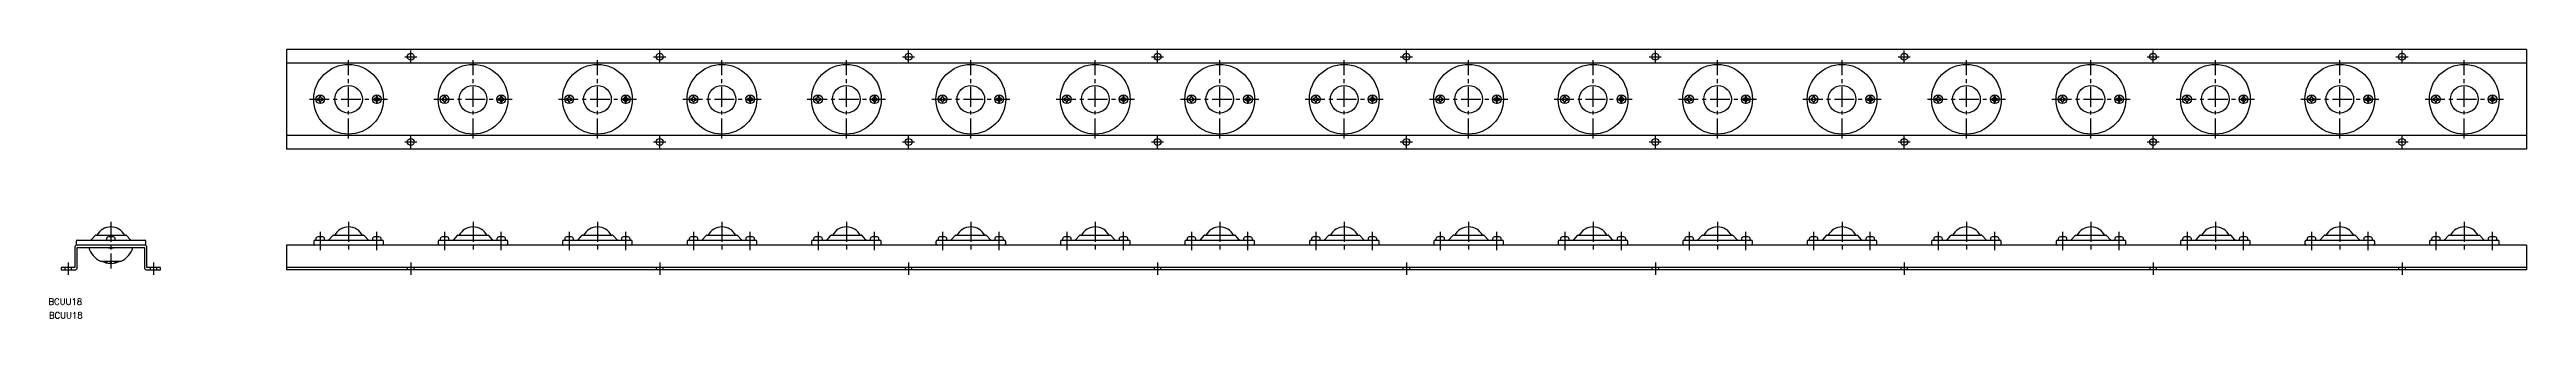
# Model space of a CAD drawing. Extents: x -9 to 1981, y -29 to 187.
import ezdxf

# ---------------------------------------------------------------- set-up
doc = ezdxf.new("R2010")
doc.units = 0
doc.header["$LTSCALE"] = 0.5
doc.header["$MEASUREMENT"] = 0
doc.linetypes.add('CENTER', pattern=[50.8, 31.75, -6.35, 6.35, -6.35])
doc.linetypes.add('DASHED', pattern=[19.05, 12.7, -6.35])
for name, color, linetype in [('MSM_CENTER', 1, 'CENTER'), ('MSM_CONTINUOUS', 7, 'CONTINUOUS'), ('MSM_DASHED', 4, 'DASHED')]:
    doc.layers.add(name, color=color, linetype=linetype)
doc.styles.get("Standard").update_dxf_attribs({"font": 'txt.shx', "height": 5, "bigfont": 'bigfont.shx'})

msp = doc.modelspace()

# ---------------------------------------------------------------- linework, layer by layer
at = {"layer": 'MSM_CENTER'}
for p, q in [((276.2, 181.4), (285.9, 181.4)), ((281.1, 176.5), (281.1, 186.3)), ((476.2, 181.4), (485.9, 181.4)), ((481.1, 176.5), (481.1, 186.3)), ((676.2, 181.4), (685.9, 181.4)), ((681.1, 176.5), (681.1, 186.3)), ((876.2, 181.4), (885.9, 181.4)), ((881.1, 176.5), (881.1, 186.3)), ((1076.2, 181.4), (1085.9, 181.4)), ((1081.1, 176.5), (1081.1, 186.3)), ((1276.2, 181.4), (1285.9, 181.4)), ((1281.1, 176.5), (1281.1, 186.3)), ((1476.2, 181.4), (1485.9, 181.4)), ((1481.1, 176.5), (1481.1, 186.3)), ((1676.2, 181.4), (1685.9, 181.4)), ((1681.1, 176.5), (1681.1, 186.3)), ((1876.2, 181.4), (1885.9, 181.4)), ((1881.1, 176.5), (1881.1, 186.3)), ((231.1, 115.8), (231.1, 178.6)), ((331.1, 115.8), (331.1, 178.6)), ((431.1, 115.8), (431.1, 178.6)), ((531.1, 115.8), (531.1, 178.6)), ((631.1, 115.8), (631.1, 178.6)), ((731.1, 115.8), (731.1, 178.6)), ((831.1, 115.8), (831.1, 178.6)), ((931.1, 115.8), (931.1, 178.6)), ((1031.1, 115.8), (1031.1, 178.6)), ((1131.1, 115.8), (1131.1, 178.6)), ((1231.1, 115.8), (1231.1, 178.6)), ((1331.1, 115.8), (1331.1, 178.6)), ((1431.1, 115.8), (1431.1, 178.6)), ((1531.1, 115.8), (1531.1, 178.6)), ((1631.1, 115.8), (1631.1, 178.6)), ((1731.1, 115.8), (1731.1, 178.6)), ((1831.1, 115.8), (1831.1, 178.6)), ((1931.1, 115.8), (1931.1, 178.6)), ((199.7, 147.2), (262.5, 147.2)), ((253.8, 143.5), (253.8, 150.8)), ((299.7, 147.2), (362.5, 147.2)), ((353.8, 143.5), (353.8, 150.8)), ((399.7, 147.2), (462.5, 147.2)), ((453.8, 143.5), (453.8, 150.8)), ((499.7, 147.2), (562.5, 147.2)), ((553.8, 143.5), (553.8, 150.8)), ((599.7, 147.2), (662.5, 147.2)), ((653.8, 143.5), (653.8, 150.8)), ((699.7, 147.2), (762.5, 147.2)), ((753.8, 143.5), (753.8, 150.8)), ((799.7, 147.2), (862.5, 147.2)), ((853.8, 143.5), (853.8, 150.8)), ((899.7, 147.2), (962.5, 147.2)), ((953.8, 143.5), (953.8, 150.8)), ((999.7, 147.2), (1062.5, 147.2)), ((1053.8, 143.5), (1053.8, 150.8)), ((1099.7, 147.2), (1162.5, 147.2)), ((1153.8, 143.5), (1153.8, 150.8)), ((1199.7, 147.2), (1262.5, 147.2)), ((1253.8, 143.5), (1253.8, 150.8)), ((1299.7, 147.2), (1362.5, 147.2)), ((1353.8, 143.5), (1353.8, 150.8)), ((1399.7, 147.2), (1462.5, 147.2)), ((1453.8, 143.5), (1453.8, 150.8)), ((1499.7, 147.2), (1562.5, 147.2)), ((1553.8, 143.5), (1553.8, 150.8)), ((1599.7, 147.2), (1662.5, 147.2)), ((1653.8, 143.5), (1653.8, 150.8)), ((1699.7, 147.2), (1762.5, 147.2)), ((1753.8, 143.5), (1753.8, 150.8)), ((1799.7, 147.2), (1862.5, 147.2)), ((1853.8, 143.5), (1853.8, 150.8)), ((1899.7, 147.2), (1962.5, 147.2)), ((1953.8, 143.5), (1953.8, 150.8)), ((276.2, 112.9), (285.9, 112.9)), ((281.1, 108), (281.1, 117.8)), ((476.2, 112.9), (485.9, 112.9)), ((481.1, 108), (481.1, 117.8)), ((676.2, 112.9), (685.9, 112.9)), ((681.1, 108), (681.1, 117.8)), ((876.2, 112.9), (885.9, 112.9)), ((881.1, 108), (881.1, 117.8)), ((1076.2, 112.9), (1085.9, 112.9)), ((1081.1, 108), (1081.1, 117.8)), ((1276.2, 112.9), (1285.9, 112.9)), ((1281.1, 108), (1281.1, 117.8)), ((1476.2, 112.9), (1485.9, 112.9)), ((1481.1, 108), (1481.1, 117.8)), ((1676.2, 112.9), (1685.9, 112.9)), ((1681.1, 108), (1681.1, 117.8)), ((1876.2, 112.9), (1885.9, 112.9)), ((1881.1, 108), (1881.1, 117.8)), ((40.1, 48.6), (40.1, 11.2)), ((208.3, 40.6), (208.3, 26)), ((231.1, 48.6), (231.1, 26)), ((253.8, 26), (253.8, 40.6)), ((308.3, 40.6), (308.3, 26)), ((331.1, 48.6), (331.1, 26)), ((353.8, 26), (353.8, 40.6)), ((408.3, 40.6), (408.3, 26)), ((431.1, 48.6), (431.1, 26)), ((453.8, 26), (453.8, 40.6)), ((508.3, 40.6), (508.3, 26)), ((531.1, 48.6), (531.1, 26)), ((553.8, 26), (553.8, 40.6)), ((608.3, 40.6), (608.3, 26)), ((631.1, 48.6), (631.1, 26)), ((653.8, 26), (653.8, 40.6)), ((708.3, 40.6), (708.3, 26)), ((731.1, 48.6), (731.1, 26)), ((753.8, 26), (753.8, 40.6)), ((808.3, 40.6), (808.3, 26)), ((831.1, 48.6), (831.1, 26)), ((853.8, 26), (853.8, 40.6)), ((908.3, 40.6), (908.3, 26)), ((931.1, 48.6), (931.1, 26)), ((953.8, 26), (953.8, 40.6)), ((1008.3, 40.6), (1008.3, 26)), ((1031.1, 48.6), (1031.1, 26)), ((1053.8, 26), (1053.8, 40.6)), ((1108.3, 40.6), (1108.3, 26)), ((1131.1, 48.6), (1131.1, 26)), ((1153.8, 26), (1153.8, 40.6)), ((1208.3, 40.6), (1208.3, 26)), ((1231.1, 48.6), (1231.1, 26)), ((1253.8, 26), (1253.8, 40.6)), ((1308.3, 40.6), (1308.3, 26)), ((1331.1, 48.6), (1331.1, 26)), ((1353.8, 26), (1353.8, 40.6)), ((1408.3, 40.6), (1408.3, 26)), ((1431.1, 48.6), (1431.1, 26)), ((1453.8, 26), (1453.8, 40.6)), ((1508.3, 40.6), (1508.3, 26)), ((1531.1, 48.6), (1531.1, 26)), ((1553.8, 26), (1553.8, 40.6)), ((1608.3, 40.6), (1608.3, 26)), ((1631.1, 48.6), (1631.1, 26)), ((1653.8, 26), (1653.8, 40.6)), ((1708.3, 40.6), (1708.3, 26)), ((1731.1, 48.6), (1731.1, 26)), ((1753.8, 26), (1753.8, 40.6)), ((1808.3, 40.6), (1808.3, 26)), ((1831.1, 48.6), (1831.1, 26)), ((1853.8, 26), (1853.8, 40.6)), ((1908.3, 40.6), (1908.3, 26)), ((1931.1, 48.6), (1931.1, 26)), ((1953.8, 26), (1953.8, 40.6)), ((5.9, 16), (5.9, 6)), ((74.4, 16), (74.4, 6)), ((281.1, 16), (281.1, 6)), ((481.1, 16), (481.1, 6)), ((681.1, 16), (681.1, 6)), ((881.1, 16), (881.1, 6)), ((1081.1, 16), (1081.1, 6)), ((1281.1, 16), (1281.1, 6)), ((1481.1, 16), (1481.1, 6)), ((1681.1, 16), (1681.1, 6)), ((1881.1, 16), (1881.1, 6))]:
    msp.add_line(p, q, dxfattribs=at)
at = {"layer": 'MSM_CONTINUOUS'}
for p, q in [((181.1, 187.2), (181.1, 107.2)), ((1981.1, 187.2), (181.1, 187.2)), ((1981.1, 187.2), (1981.1, 107.2)), ((1981.1, 176.2), (181.1, 176.2)), ((206.9, 147.8), (206.2, 147.8)), ((206.2, 147.8), (206.2, 146.6)), ((206.2, 146.6), (206.9, 146.6)), ((207.7, 149.3), (207.7, 148.6)), ((208.9, 149.3), (207.7, 149.3)), ((207.7, 145.8), (207.7, 145.1)), ((207.7, 145.1), (208.9, 145.1)), ((208.9, 148.6), (208.9, 149.3)), ((208.9, 145.1), (208.9, 145.8)), ((210.4, 147.8), (209.7, 147.8)), ((209.7, 146.6), (210.4, 146.6)), ((210.4, 146.6), (210.4, 147.8)), ((252.4, 147.8), (251.7, 147.8)), ((251.7, 147.8), (251.7, 146.6)), ((251.7, 146.6), (252.4, 146.6)), ((253.2, 149.3), (253.2, 148.6)), ((254.4, 149.3), (253.2, 149.3)), ((253.2, 145.8), (253.2, 145.1)), ((253.2, 145.1), (254.4, 145.1)), ((254.4, 148.6), (254.4, 149.3)), ((254.4, 145.1), (254.4, 145.8)), ((255.9, 147.8), (255.2, 147.8)), ((255.2, 146.6), (255.9, 146.6)), ((255.9, 146.6), (255.9, 147.8)), ((306.9, 147.8), (306.2, 147.8)), ((306.2, 147.8), (306.2, 146.6)), ((306.2, 146.6), (306.9, 146.6)), ((307.7, 149.3), (307.7, 148.6)), ((308.9, 149.3), (307.7, 149.3)), ((307.7, 145.8), (307.7, 145.1)), ((307.7, 145.1), (308.9, 145.1)), ((308.9, 148.6), (308.9, 149.3)), ((308.9, 145.1), (308.9, 145.8)), ((310.4, 147.8), (309.7, 147.8)), ((309.7, 146.6), (310.4, 146.6)), ((310.4, 146.6), (310.4, 147.8)), ((352.4, 147.8), (351.7, 147.8)), ((351.7, 147.8), (351.7, 146.6)), ((351.7, 146.6), (352.4, 146.6)), ((353.2, 149.3), (353.2, 148.6)), ((354.4, 149.3), (353.2, 149.3)), ((353.2, 145.8), (353.2, 145.1)), ((353.2, 145.1), (354.4, 145.1)), ((354.4, 148.6), (354.4, 149.3)), ((354.4, 145.1), (354.4, 145.8)), ((355.9, 147.8), (355.2, 147.8)), ((355.2, 146.6), (355.9, 146.6)), ((355.9, 146.6), (355.9, 147.8)), ((406.9, 147.8), (406.2, 147.8)), ((406.2, 147.8), (406.2, 146.6)), ((406.2, 146.6), (406.9, 146.6)), ((407.7, 149.3), (407.7, 148.6)), ((408.9, 149.3), (407.7, 149.3)), ((407.7, 145.8), (407.7, 145.1)), ((407.7, 145.1), (408.9, 145.1)), ((408.9, 148.6), (408.9, 149.3)), ((408.9, 145.1), (408.9, 145.8)), ((410.4, 147.8), (409.7, 147.8)), ((409.7, 146.6), (410.4, 146.6)), ((410.4, 146.6), (410.4, 147.8)), ((452.4, 147.8), (451.7, 147.8)), ((451.7, 147.8), (451.7, 146.6)), ((451.7, 146.6), (452.4, 146.6)), ((453.2, 149.3), (453.2, 148.6)), ((454.4, 149.3), (453.2, 149.3)), ((453.2, 145.8), (453.2, 145.1)), ((453.2, 145.1), (454.4, 145.1)), ((454.4, 148.6), (454.4, 149.3)), ((454.4, 145.1), (454.4, 145.8)), ((455.9, 147.8), (455.2, 147.8)), ((455.2, 146.6), (455.9, 146.6)), ((455.9, 146.6), (455.9, 147.8)), ((506.9, 147.8), (506.2, 147.8)), ((506.2, 147.8), (506.2, 146.6)), ((506.2, 146.6), (506.9, 146.6)), ((507.7, 149.3), (507.7, 148.6)), ((508.9, 149.3), (507.7, 149.3)), ((507.7, 145.8), (507.7, 145.1)), ((507.7, 145.1), (508.9, 145.1)), ((508.9, 148.6), (508.9, 149.3)), ((508.9, 145.1), (508.9, 145.8)), ((510.4, 147.8), (509.7, 147.8)), ((509.7, 146.6), (510.4, 146.6)), ((510.4, 146.6), (510.4, 147.8)), ((552.4, 147.8), (551.7, 147.8)), ((551.7, 147.8), (551.7, 146.6)), ((551.7, 146.6), (552.4, 146.6)), ((553.2, 149.3), (553.2, 148.6)), ((554.4, 149.3), (553.2, 149.3)), ((553.2, 145.8), (553.2, 145.1)), ((553.2, 145.1), (554.4, 145.1)), ((554.4, 148.6), (554.4, 149.3)), ((554.4, 145.1), (554.4, 145.8)), ((555.9, 147.8), (555.2, 147.8)), ((555.2, 146.6), (555.9, 146.6)), ((555.9, 146.6), (555.9, 147.8)), ((606.9, 147.8), (606.2, 147.8)), ((606.2, 147.8), (606.2, 146.6)), ((606.2, 146.6), (606.9, 146.6)), ((607.7, 149.3), (607.7, 148.6)), ((608.9, 149.3), (607.7, 149.3)), ((607.7, 145.8), (607.7, 145.1)), ((607.7, 145.1), (608.9, 145.1)), ((608.9, 148.6), (608.9, 149.3)), ((608.9, 145.1), (608.9, 145.8)), ((610.4, 147.8), (609.7, 147.8)), ((609.7, 146.6), (610.4, 146.6)), ((610.4, 146.6), (610.4, 147.8)), ((652.4, 147.8), (651.7, 147.8)), ((651.7, 147.8), (651.7, 146.6)), ((651.7, 146.6), (652.4, 146.6)), ((653.2, 149.3), (653.2, 148.6)), ((654.4, 149.3), (653.2, 149.3)), ((653.2, 145.8), (653.2, 145.1)), ((653.2, 145.1), (654.4, 145.1)), ((654.4, 148.6), (654.4, 149.3)), ((654.4, 145.1), (654.4, 145.8)), ((655.9, 147.8), (655.2, 147.8)), ((655.2, 146.6), (655.9, 146.6)), ((655.9, 146.6), (655.9, 147.8)), ((706.9, 147.8), (706.2, 147.8)), ((706.2, 147.8), (706.2, 146.6)), ((706.2, 146.6), (706.9, 146.6)), ((707.7, 149.3), (707.7, 148.6)), ((708.9, 149.3), (707.7, 149.3)), ((707.7, 145.8), (707.7, 145.1)), ((707.7, 145.1), (708.9, 145.1)), ((708.9, 148.6), (708.9, 149.3)), ((708.9, 145.1), (708.9, 145.8)), ((710.4, 147.8), (709.7, 147.8)), ((709.7, 146.6), (710.4, 146.6)), ((710.4, 146.6), (710.4, 147.8)), ((752.4, 147.8), (751.7, 147.8)), ((751.7, 147.8), (751.7, 146.6)), ((751.7, 146.6), (752.4, 146.6)), ((753.2, 149.3), (753.2, 148.6)), ((754.4, 149.3), (753.2, 149.3)), ((753.2, 145.8), (753.2, 145.1)), ((753.2, 145.1), (754.4, 145.1)), ((754.4, 148.6), (754.4, 149.3)), ((754.4, 145.1), (754.4, 145.8)), ((755.9, 147.8), (755.2, 147.8)), ((755.2, 146.6), (755.9, 146.6)), ((755.9, 146.6), (755.9, 147.8)), ((806.9, 147.8), (806.2, 147.8)), ((806.2, 147.8), (806.2, 146.6)), ((806.2, 146.6), (806.9, 146.6)), ((807.7, 149.3), (807.7, 148.6)), ((808.9, 149.3), (807.7, 149.3)), ((807.7, 145.8), (807.7, 145.1)), ((807.7, 145.1), (808.9, 145.1)), ((808.9, 148.6), (808.9, 149.3)), ((808.9, 145.1), (808.9, 145.8)), ((810.4, 147.8), (809.7, 147.8)), ((809.7, 146.6), (810.4, 146.6)), ((810.4, 146.6), (810.4, 147.8)), ((852.4, 147.8), (851.7, 147.8)), ((851.7, 147.8), (851.7, 146.6)), ((851.7, 146.6), (852.4, 146.6)), ((853.2, 149.3), (853.2, 148.6)), ((854.4, 149.3), (853.2, 149.3)), ((853.2, 145.8), (853.2, 145.1)), ((853.2, 145.1), (854.4, 145.1)), ((854.4, 148.6), (854.4, 149.3)), ((854.4, 145.1), (854.4, 145.8)), ((855.9, 147.8), (855.2, 147.8)), ((855.2, 146.6), (855.9, 146.6)), ((855.9, 146.6), (855.9, 147.8)), ((906.9, 147.8), (906.2, 147.8)), ((906.2, 147.8), (906.2, 146.6)), ((906.2, 146.6), (906.9, 146.6)), ((907.7, 149.3), (907.7, 148.6)), ((908.9, 149.3), (907.7, 149.3)), ((907.7, 145.8), (907.7, 145.1)), ((907.7, 145.1), (908.9, 145.1)), ((908.9, 148.6), (908.9, 149.3)), ((908.9, 145.1), (908.9, 145.8)), ((910.4, 147.8), (909.7, 147.8)), ((909.7, 146.6), (910.4, 146.6)), ((910.4, 146.6), (910.4, 147.8)), ((952.4, 147.8), (951.7, 147.8)), ((951.7, 147.8), (951.7, 146.6)), ((951.7, 146.6), (952.4, 146.6)), ((953.2, 149.3), (953.2, 148.6)), ((954.4, 149.3), (953.2, 149.3)), ((953.2, 145.8), (953.2, 145.1)), ((953.2, 145.1), (954.4, 145.1)), ((954.4, 148.6), (954.4, 149.3)), ((954.4, 145.1), (954.4, 145.8)), ((955.9, 147.8), (955.2, 147.8)), ((955.2, 146.6), (955.9, 146.6)), ((955.9, 146.6), (955.9, 147.8)), ((1006.9, 147.8), (1006.2, 147.8)), ((1006.2, 147.8), (1006.2, 146.6)), ((1006.2, 146.6), (1006.9, 146.6)), ((1007.7, 149.3), (1007.7, 148.6)), ((1008.9, 149.3), (1007.7, 149.3)), ((1007.7, 145.8), (1007.7, 145.1)), ((1007.7, 145.1), (1008.9, 145.1)), ((1008.9, 148.6), (1008.9, 149.3)), ((1008.9, 145.1), (1008.9, 145.8)), ((1010.4, 147.8), (1009.7, 147.8)), ((1009.7, 146.6), (1010.4, 146.6)), ((1010.4, 146.6), (1010.4, 147.8)), ((1052.4, 147.8), (1051.7, 147.8)), ((1051.7, 147.8), (1051.7, 146.6)), ((1051.7, 146.6), (1052.4, 146.6)), ((1053.2, 149.3), (1053.2, 148.6)), ((1054.4, 149.3), (1053.2, 149.3)), ((1053.2, 145.8), (1053.2, 145.1)), ((1053.2, 145.1), (1054.4, 145.1)), ((1054.4, 148.6), (1054.4, 149.3)), ((1054.4, 145.1), (1054.4, 145.8)), ((1055.9, 147.8), (1055.2, 147.8)), ((1055.2, 146.6), (1055.9, 146.6)), ((1055.9, 146.6), (1055.9, 147.8)), ((1106.9, 147.8), (1106.2, 147.8)), ((1106.2, 147.8), (1106.2, 146.6)), ((1106.2, 146.6), (1106.9, 146.6)), ((1107.7, 149.3), (1107.7, 148.6)), ((1108.9, 149.3), (1107.7, 149.3)), ((1107.7, 145.8), (1107.7, 145.1)), ((1107.7, 145.1), (1108.9, 145.1)), ((1108.9, 148.6), (1108.9, 149.3)), ((1108.9, 145.1), (1108.9, 145.8)), ((1110.4, 147.8), (1109.7, 147.8)), ((1109.7, 146.6), (1110.4, 146.6)), ((1110.4, 146.6), (1110.4, 147.8)), ((1152.4, 147.8), (1151.7, 147.8)), ((1151.7, 147.8), (1151.7, 146.6)), ((1151.7, 146.6), (1152.4, 146.6)), ((1153.2, 149.3), (1153.2, 148.6)), ((1154.4, 149.3), (1153.2, 149.3)), ((1153.2, 145.8), (1153.2, 145.1)), ((1153.2, 145.1), (1154.4, 145.1)), ((1154.4, 148.6), (1154.4, 149.3)), ((1154.4, 145.1), (1154.4, 145.8)), ((1155.9, 147.8), (1155.2, 147.8)), ((1155.2, 146.6), (1155.9, 146.6)), ((1155.9, 146.6), (1155.9, 147.8)), ((1206.9, 147.8), (1206.2, 147.8)), ((1206.2, 147.8), (1206.2, 146.6)), ((1206.2, 146.6), (1206.9, 146.6)), ((1207.7, 149.3), (1207.7, 148.6)), ((1208.9, 149.3), (1207.7, 149.3)), ((1207.7, 145.8), (1207.7, 145.1)), ((1207.7, 145.1), (1208.9, 145.1)), ((1208.9, 148.6), (1208.9, 149.3)), ((1208.9, 145.1), (1208.9, 145.8)), ((1210.4, 147.8), (1209.7, 147.8)), ((1209.7, 146.6), (1210.4, 146.6)), ((1210.4, 146.6), (1210.4, 147.8)), ((1252.4, 147.8), (1251.7, 147.8)), ((1251.7, 147.8), (1251.7, 146.6)), ((1251.7, 146.6), (1252.4, 146.6)), ((1253.2, 149.3), (1253.2, 148.6)), ((1254.4, 149.3), (1253.2, 149.3)), ((1253.2, 145.8), (1253.2, 145.1)), ((1253.2, 145.1), (1254.4, 145.1)), ((1254.4, 148.6), (1254.4, 149.3)), ((1254.4, 145.1), (1254.4, 145.8)), ((1255.9, 147.8), (1255.2, 147.8)), ((1255.2, 146.6), (1255.9, 146.6)), ((1255.9, 146.6), (1255.9, 147.8)), ((1306.9, 147.8), (1306.2, 147.8)), ((1306.2, 147.8), (1306.2, 146.6)), ((1306.2, 146.6), (1306.9, 146.6)), ((1307.7, 149.3), (1307.7, 148.6)), ((1308.9, 149.3), (1307.7, 149.3)), ((1307.7, 145.8), (1307.7, 145.1)), ((1307.7, 145.1), (1308.9, 145.1)), ((1308.9, 148.6), (1308.9, 149.3)), ((1308.9, 145.1), (1308.9, 145.8)), ((1310.4, 147.8), (1309.7, 147.8)), ((1309.7, 146.6), (1310.4, 146.6)), ((1310.4, 146.6), (1310.4, 147.8)), ((1352.4, 147.8), (1351.7, 147.8)), ((1351.7, 147.8), (1351.7, 146.6)), ((1351.7, 146.6), (1352.4, 146.6)), ((1353.2, 149.3), (1353.2, 148.6)), ((1354.4, 149.3), (1353.2, 149.3)), ((1353.2, 145.8), (1353.2, 145.1)), ((1353.2, 145.1), (1354.4, 145.1)), ((1354.4, 148.6), (1354.4, 149.3)), ((1354.4, 145.1), (1354.4, 145.8)), ((1355.9, 147.8), (1355.2, 147.8)), ((1355.2, 146.6), (1355.9, 146.6)), ((1355.9, 146.6), (1355.9, 147.8)), ((1406.9, 147.8), (1406.2, 147.8)), ((1406.2, 147.8), (1406.2, 146.6)), ((1406.2, 146.6), (1406.9, 146.6)), ((1407.7, 149.3), (1407.7, 148.6)), ((1408.9, 149.3), (1407.7, 149.3)), ((1407.7, 145.8), (1407.7, 145.1)), ((1407.7, 145.1), (1408.9, 145.1)), ((1408.9, 148.6), (1408.9, 149.3)), ((1408.9, 145.1), (1408.9, 145.8)), ((1410.4, 147.8), (1409.7, 147.8)), ((1409.7, 146.6), (1410.4, 146.6)), ((1410.4, 146.6), (1410.4, 147.8)), ((1452.4, 147.8), (1451.7, 147.8)), ((1451.7, 147.8), (1451.7, 146.6)), ((1451.7, 146.6), (1452.4, 146.6)), ((1453.2, 149.3), (1453.2, 148.6)), ((1454.4, 149.3), (1453.2, 149.3)), ((1453.2, 145.8), (1453.2, 145.1)), ((1453.2, 145.1), (1454.4, 145.1)), ((1454.4, 148.6), (1454.4, 149.3)), ((1454.4, 145.1), (1454.4, 145.8)), ((1455.9, 147.8), (1455.2, 147.8)), ((1455.2, 146.6), (1455.9, 146.6)), ((1455.9, 146.6), (1455.9, 147.8)), ((1506.9, 147.8), (1506.2, 147.8)), ((1506.2, 147.8), (1506.2, 146.6)), ((1506.2, 146.6), (1506.9, 146.6)), ((1507.7, 149.3), (1507.7, 148.6)), ((1508.9, 149.3), (1507.7, 149.3)), ((1507.7, 145.8), (1507.7, 145.1)), ((1507.7, 145.1), (1508.9, 145.1)), ((1508.9, 148.6), (1508.9, 149.3)), ((1508.9, 145.1), (1508.9, 145.8)), ((1510.4, 147.8), (1509.7, 147.8)), ((1509.7, 146.6), (1510.4, 146.6)), ((1510.4, 146.6), (1510.4, 147.8)), ((1552.4, 147.8), (1551.7, 147.8)), ((1551.7, 147.8), (1551.7, 146.6)), ((1551.7, 146.6), (1552.4, 146.6)), ((1553.2, 149.3), (1553.2, 148.6)), ((1554.4, 149.3), (1553.2, 149.3)), ((1553.2, 145.8), (1553.2, 145.1)), ((1553.2, 145.1), (1554.4, 145.1)), ((1554.4, 148.6), (1554.4, 149.3)), ((1554.4, 145.1), (1554.4, 145.8)), ((1555.9, 147.8), (1555.2, 147.8)), ((1555.2, 146.6), (1555.9, 146.6)), ((1555.9, 146.6), (1555.9, 147.8)), ((1606.9, 147.8), (1606.2, 147.8)), ((1606.2, 147.8), (1606.2, 146.6)), ((1606.2, 146.6), (1606.9, 146.6)), ((1607.7, 149.3), (1607.7, 148.6)), ((1608.9, 149.3), (1607.7, 149.3)), ((1607.7, 145.8), (1607.7, 145.1)), ((1607.7, 145.1), (1608.9, 145.1)), ((1608.9, 148.6), (1608.9, 149.3)), ((1608.9, 145.1), (1608.9, 145.8)), ((1610.4, 147.8), (1609.7, 147.8)), ((1609.7, 146.6), (1610.4, 146.6)), ((1610.4, 146.6), (1610.4, 147.8)), ((1652.4, 147.8), (1651.7, 147.8)), ((1651.7, 147.8), (1651.7, 146.6)), ((1651.7, 146.6), (1652.4, 146.6)), ((1653.2, 149.3), (1653.2, 148.6)), ((1654.4, 149.3), (1653.2, 149.3)), ((1653.2, 145.8), (1653.2, 145.1)), ((1653.2, 145.1), (1654.4, 145.1)), ((1654.4, 148.6), (1654.4, 149.3)), ((1654.4, 145.1), (1654.4, 145.8)), ((1655.9, 147.8), (1655.2, 147.8)), ((1655.2, 146.6), (1655.9, 146.6)), ((1655.9, 146.6), (1655.9, 147.8)), ((1706.9, 147.8), (1706.2, 147.8)), ((1706.2, 147.8), (1706.2, 146.6)), ((1706.2, 146.6), (1706.9, 146.6)), ((1707.7, 149.3), (1707.7, 148.6)), ((1708.9, 149.3), (1707.7, 149.3)), ((1707.7, 145.8), (1707.7, 145.1)), ((1707.7, 145.1), (1708.9, 145.1)), ((1708.9, 148.6), (1708.9, 149.3)), ((1708.9, 145.1), (1708.9, 145.8)), ((1710.4, 147.8), (1709.7, 147.8)), ((1709.7, 146.6), (1710.4, 146.6)), ((1710.4, 146.6), (1710.4, 147.8)), ((1752.4, 147.8), (1751.7, 147.8)), ((1751.7, 147.8), (1751.7, 146.6)), ((1751.7, 146.6), (1752.4, 146.6)), ((1753.2, 149.3), (1753.2, 148.6)), ((1754.4, 149.3), (1753.2, 149.3)), ((1753.2, 145.8), (1753.2, 145.1)), ((1753.2, 145.1), (1754.4, 145.1)), ((1754.4, 148.6), (1754.4, 149.3)), ((1754.4, 145.1), (1754.4, 145.8)), ((1755.9, 147.8), (1755.2, 147.8)), ((1755.2, 146.6), (1755.9, 146.6)), ((1755.9, 146.6), (1755.9, 147.8)), ((1806.9, 147.8), (1806.2, 147.8)), ((1806.2, 147.8), (1806.2, 146.6)), ((1806.2, 146.6), (1806.9, 146.6)), ((1807.7, 149.3), (1807.7, 148.6)), ((1808.9, 149.3), (1807.7, 149.3)), ((1807.7, 145.8), (1807.7, 145.1)), ((1807.7, 145.1), (1808.9, 145.1)), ((1808.9, 148.6), (1808.9, 149.3)), ((1808.9, 145.1), (1808.9, 145.8)), ((1810.4, 147.8), (1809.7, 147.8)), ((1809.7, 146.6), (1810.4, 146.6)), ((1810.4, 146.6), (1810.4, 147.8)), ((1852.4, 147.8), (1851.7, 147.8)), ((1851.7, 147.8), (1851.7, 146.6)), ((1851.7, 146.6), (1852.4, 146.6)), ((1853.2, 149.3), (1853.2, 148.6)), ((1854.4, 149.3), (1853.2, 149.3)), ((1853.2, 145.8), (1853.2, 145.1)), ((1853.2, 145.1), (1854.4, 145.1)), ((1854.4, 148.6), (1854.4, 149.3)), ((1854.4, 145.1), (1854.4, 145.8)), ((1855.9, 147.8), (1855.2, 147.8)), ((1855.2, 146.6), (1855.9, 146.6)), ((1855.9, 146.6), (1855.9, 147.8)), ((1906.9, 147.8), (1906.2, 147.8)), ((1906.2, 147.8), (1906.2, 146.6)), ((1906.2, 146.6), (1906.9, 146.6)), ((1907.7, 149.3), (1907.7, 148.6)), ((1908.9, 149.3), (1907.7, 149.3)), ((1907.7, 145.8), (1907.7, 145.1)), ((1907.7, 145.1), (1908.9, 145.1)), ((1908.9, 148.6), (1908.9, 149.3)), ((1908.9, 145.1), (1908.9, 145.8)), ((1910.4, 147.8), (1909.7, 147.8)), ((1909.7, 146.6), (1910.4, 146.6)), ((1910.4, 146.6), (1910.4, 147.8)), ((1952.4, 147.8), (1951.7, 147.8)), ((1951.7, 147.8), (1951.7, 146.6)), ((1951.7, 146.6), (1952.4, 146.6)), ((1953.2, 149.3), (1953.2, 148.6)), ((1954.4, 149.3), (1953.2, 149.3)), ((1953.2, 145.8), (1953.2, 145.1)), ((1953.2, 145.1), (1954.4, 145.1)), ((1954.4, 148.6), (1954.4, 149.3)), ((1954.4, 145.1), (1954.4, 145.8)), ((1955.9, 147.8), (1955.2, 147.8)), ((1955.2, 146.6), (1955.9, 146.6)), ((1955.9, 146.6), (1955.9, 147.8)), ((1981.1, 118.2), (181.1, 118.2)), ((1981.1, 107.2), (181.1, 107.2)), ((11.1, 28), (11.1, 12)), ((12.1, 33), (12.1, 31)), ((13.1, 34), (67.1, 34)), ((67.1, 30), (13.1, 30)), ((13.1, 12), (13.1, 28)), ((13.1, 28), (67.1, 28)), ((27.5, 37.7), (24.4, 34.3)), ((28.2, 38), (52.1, 38)), ((36.6, 35.1), (36.6, 34)), ((42.1, 36.6), (38.1, 36.6)), ((38.1, 28), (38.1, 27.5)), ((42.1, 27.5), (38.1, 27.5)), ((42.1, 27.5), (42.1, 28)), ((43.6, 34), (43.6, 35.1)), ((55.9, 34.3), (52.8, 37.7)), ((67.1, 28), (67.1, 12)), ((68.1, 31), (68.1, 33)), ((69.1, 12), (69.1, 28)), ((1981.1, 30), (181.1, 30)), ((181.1, 30), (181.1, 10)), ((203.1, 33), (203.1, 31)), ((204.1, 34), (258.1, 34)), ((204.8, 35.1), (204.8, 34)), ((210.3, 36.6), (206.3, 36.6)), ((211.8, 34), (211.8, 35.1)), ((218.4, 37.7), (215.3, 34.3)), ((219.1, 38), (243, 38)), ((246.8, 34.3), (243.7, 37.7)), ((250.3, 35.1), (250.3, 34)), ((255.8, 36.6), (251.8, 36.6)), ((257.3, 34), (257.3, 35.1)), ((259.1, 31), (259.1, 33)), ((303.1, 33), (303.1, 31)), ((304.1, 34), (358.1, 34)), ((304.8, 35.1), (304.8, 34)), ((310.3, 36.6), (306.3, 36.6)), ((311.8, 34), (311.8, 35.1)), ((318.4, 37.7), (315.3, 34.3)), ((319.1, 38), (343, 38)), ((346.8, 34.3), (343.7, 37.7)), ((350.3, 35.1), (350.3, 34)), ((355.8, 36.6), (351.8, 36.6)), ((357.3, 34), (357.3, 35.1)), ((359.1, 31), (359.1, 33)), ((403.1, 33), (403.1, 31)), ((404.1, 34), (458.1, 34)), ((404.8, 35.1), (404.8, 34)), ((410.3, 36.6), (406.3, 36.6)), ((411.8, 34), (411.8, 35.1)), ((418.4, 37.7), (415.3, 34.3)), ((419.1, 38), (443, 38)), ((446.8, 34.3), (443.7, 37.7)), ((450.3, 35.1), (450.3, 34)), ((455.8, 36.6), (451.8, 36.6)), ((457.3, 34), (457.3, 35.1)), ((459.1, 31), (459.1, 33)), ((503.1, 33), (503.1, 31)), ((504.1, 34), (558.1, 34)), ((504.8, 35.1), (504.8, 34)), ((510.3, 36.6), (506.3, 36.6)), ((511.8, 34), (511.8, 35.1)), ((518.4, 37.7), (515.3, 34.3)), ((519.1, 38), (543, 38)), ((546.8, 34.3), (543.7, 37.7)), ((550.3, 35.1), (550.3, 34)), ((555.8, 36.6), (551.8, 36.6)), ((557.3, 34), (557.3, 35.1)), ((559.1, 31), (559.1, 33)), ((603.1, 33), (603.1, 31)), ((604.1, 34), (658.1, 34)), ((604.8, 35.1), (604.8, 34)), ((610.3, 36.6), (606.3, 36.6)), ((611.8, 34), (611.8, 35.1)), ((618.4, 37.7), (615.3, 34.3)), ((619.1, 38), (643, 38)), ((646.8, 34.3), (643.7, 37.7)), ((650.3, 35.1), (650.3, 34)), ((655.8, 36.6), (651.8, 36.6)), ((657.3, 34), (657.3, 35.1)), ((659.1, 31), (659.1, 33)), ((703.1, 33), (703.1, 31)), ((704.1, 34), (758.1, 34)), ((704.8, 35.1), (704.8, 34)), ((710.3, 36.6), (706.3, 36.6)), ((711.8, 34), (711.8, 35.1)), ((718.4, 37.7), (715.3, 34.3)), ((719.1, 38), (743, 38)), ((746.8, 34.3), (743.7, 37.7)), ((750.3, 35.1), (750.3, 34)), ((755.8, 36.6), (751.8, 36.6)), ((757.3, 34), (757.3, 35.1)), ((759.1, 31), (759.1, 33)), ((803.1, 33), (803.1, 31)), ((804.1, 34), (858.1, 34)), ((804.8, 35.1), (804.8, 34)), ((810.3, 36.6), (806.3, 36.6)), ((811.8, 34), (811.8, 35.1)), ((818.4, 37.7), (815.3, 34.3)), ((819.1, 38), (843, 38)), ((846.8, 34.3), (843.7, 37.7)), ((850.3, 35.1), (850.3, 34)), ((855.8, 36.6), (851.8, 36.6)), ((857.3, 34), (857.3, 35.1)), ((859.1, 31), (859.1, 33)), ((903.1, 33), (903.1, 31)), ((904.1, 34), (958.1, 34)), ((904.8, 35.1), (904.8, 34)), ((910.3, 36.6), (906.3, 36.6)), ((911.8, 34), (911.8, 35.1)), ((918.4, 37.7), (915.3, 34.3)), ((919.1, 38), (943, 38)), ((946.8, 34.3), (943.7, 37.7)), ((950.3, 35.1), (950.3, 34)), ((955.8, 36.6), (951.8, 36.6)), ((957.3, 34), (957.3, 35.1)), ((959.1, 31), (959.1, 33)), ((1003.1, 33), (1003.1, 31)), ((1004.1, 34), (1058.1, 34)), ((1004.8, 35.1), (1004.8, 34)), ((1010.3, 36.6), (1006.3, 36.6)), ((1011.8, 34), (1011.8, 35.1)), ((1018.4, 37.7), (1015.3, 34.3)), ((1019.1, 38), (1043, 38)), ((1046.8, 34.3), (1043.7, 37.7)), ((1050.3, 35.1), (1050.3, 34)), ((1055.8, 36.6), (1051.8, 36.6)), ((1057.3, 34), (1057.3, 35.1)), ((1059.1, 31), (1059.1, 33)), ((1103.1, 33), (1103.1, 31)), ((1104.1, 34), (1158.1, 34)), ((1104.8, 35.1), (1104.8, 34)), ((1110.3, 36.6), (1106.3, 36.6)), ((1111.8, 34), (1111.8, 35.1)), ((1118.4, 37.7), (1115.3, 34.3)), ((1119.1, 38), (1143, 38)), ((1146.8, 34.3), (1143.7, 37.7)), ((1150.3, 35.1), (1150.3, 34)), ((1155.8, 36.6), (1151.8, 36.6)), ((1157.3, 34), (1157.3, 35.1)), ((1159.1, 31), (1159.1, 33)), ((1203.1, 33), (1203.1, 31)), ((1204.1, 34), (1258.1, 34)), ((1204.8, 35.1), (1204.8, 34)), ((1210.3, 36.6), (1206.3, 36.6)), ((1211.8, 34), (1211.8, 35.1)), ((1218.4, 37.7), (1215.3, 34.3)), ((1219.1, 38), (1243, 38)), ((1246.8, 34.3), (1243.7, 37.7)), ((1250.3, 35.1), (1250.3, 34)), ((1255.8, 36.6), (1251.8, 36.6)), ((1257.3, 34), (1257.3, 35.1)), ((1259.1, 31), (1259.1, 33)), ((1303.1, 33), (1303.1, 31)), ((1304.1, 34), (1358.1, 34)), ((1304.8, 35.1), (1304.8, 34)), ((1310.3, 36.6), (1306.3, 36.6)), ((1311.8, 34), (1311.8, 35.1)), ((1318.4, 37.7), (1315.3, 34.3)), ((1319.1, 38), (1343, 38)), ((1346.8, 34.3), (1343.7, 37.7)), ((1350.3, 35.1), (1350.3, 34)), ((1355.8, 36.6), (1351.8, 36.6)), ((1357.3, 34), (1357.3, 35.1)), ((1359.1, 31), (1359.1, 33)), ((1403.1, 33), (1403.1, 31)), ((1404.1, 34), (1458.1, 34)), ((1404.8, 35.1), (1404.8, 34)), ((1410.3, 36.6), (1406.3, 36.6)), ((1411.8, 34), (1411.8, 35.1)), ((1418.4, 37.7), (1415.3, 34.3)), ((1419.1, 38), (1443, 38)), ((1446.8, 34.3), (1443.7, 37.7)), ((1450.3, 35.1), (1450.3, 34)), ((1455.8, 36.6), (1451.8, 36.6)), ((1457.3, 34), (1457.3, 35.1)), ((1459.1, 31), (1459.1, 33)), ((1503.1, 33), (1503.1, 31)), ((1504.1, 34), (1558.1, 34)), ((1504.8, 35.1), (1504.8, 34)), ((1510.3, 36.6), (1506.3, 36.6)), ((1511.8, 34), (1511.8, 35.1)), ((1518.4, 37.7), (1515.3, 34.3)), ((1519.1, 38), (1543, 38)), ((1546.8, 34.3), (1543.7, 37.7)), ((1550.3, 35.1), (1550.3, 34)), ((1555.8, 36.6), (1551.8, 36.6)), ((1557.3, 34), (1557.3, 35.1)), ((1559.1, 31), (1559.1, 33)), ((1603.1, 33), (1603.1, 31)), ((1604.1, 34), (1658.1, 34)), ((1604.8, 35.1), (1604.8, 34)), ((1610.3, 36.6), (1606.3, 36.6)), ((1611.8, 34), (1611.8, 35.1)), ((1618.4, 37.7), (1615.3, 34.3)), ((1619.1, 38), (1643, 38)), ((1646.8, 34.3), (1643.7, 37.7)), ((1650.3, 35.1), (1650.3, 34)), ((1655.8, 36.6), (1651.8, 36.6)), ((1657.3, 34), (1657.3, 35.1)), ((1659.1, 31), (1659.1, 33)), ((1703.1, 33), (1703.1, 31)), ((1704.1, 34), (1758.1, 34)), ((1704.8, 35.1), (1704.8, 34)), ((1710.3, 36.6), (1706.3, 36.6)), ((1711.8, 34), (1711.8, 35.1)), ((1718.4, 37.7), (1715.3, 34.3)), ((1719.1, 38), (1743, 38)), ((1746.8, 34.3), (1743.7, 37.7)), ((1750.3, 35.1), (1750.3, 34)), ((1755.8, 36.6), (1751.8, 36.6)), ((1757.3, 34), (1757.3, 35.1)), ((1759.1, 31), (1759.1, 33)), ((1803.1, 33), (1803.1, 31)), ((1804.1, 34), (1858.1, 34)), ((1804.8, 35.1), (1804.8, 34)), ((1810.3, 36.6), (1806.3, 36.6)), ((1811.8, 34), (1811.8, 35.1)), ((1818.4, 37.7), (1815.3, 34.3)), ((1819.1, 38), (1843, 38)), ((1846.8, 34.3), (1843.7, 37.7)), ((1850.3, 35.1), (1850.3, 34)), ((1855.8, 36.6), (1851.8, 36.6)), ((1857.3, 34), (1857.3, 35.1)), ((1859.1, 31), (1859.1, 33)), ((1903.1, 33), (1903.1, 31)), ((1904.1, 34), (1958.1, 34)), ((1904.8, 35.1), (1904.8, 34)), ((1910.3, 36.6), (1906.3, 36.6)), ((1911.8, 34), (1911.8, 35.1)), ((1918.4, 37.7), (1915.3, 34.3)), ((1919.1, 38), (1943, 38)), ((1946.8, 34.3), (1943.7, 37.7)), ((1950.3, 35.1), (1950.3, 34)), ((1955.8, 36.6), (1951.8, 36.6)), ((1957.3, 34), (1957.3, 35.1)), ((1959.1, 31), (1959.1, 33)), ((1981.1, 30), (1981.1, 10)), ((0.1, 12), (0.1, 10)), ((11.1, 12), (0.1, 12)), ((0.1, 10), (11.1, 10)), ((31.8, 17), (48.5, 17)), ((34.3, 16.5), (35.9, 15.9)), ((44.3, 15.9), (45.9, 16.5)), ((80.1, 12), (69.1, 12)), ((69.1, 10), (80.1, 10)), ((80.1, 10), (80.1, 12)), ((1981.1, 12), (181.1, 12)), ((1981.1, 10), (181.1, 10))]:
    msp.add_line(p, q, dxfattribs=at)
for centre, radius in [((281.1, 181.4), 2.75), ((481.1, 181.4), 2.75), ((681.1, 181.4), 2.75), ((881.1, 181.4), 2.75), ((1081.1, 181.4), 2.75), ((1281.1, 181.4), 2.75), ((1481.1, 181.4), 2.75), ((1681.1, 181.4), 2.75), ((1881.1, 181.4), 2.75), ((231.1, 147.2), 28), ((331.1, 147.2), 28), ((431.1, 147.2), 28), ((531.1, 147.2), 28), ((631.1, 147.2), 28), ((731.1, 147.2), 28), ((831.1, 147.2), 28), ((931.1, 147.2), 28), ((1031.1, 147.2), 28), ((1131.1, 147.2), 28), ((1231.1, 147.2), 28), ((1331.1, 147.2), 28), ((1431.1, 147.2), 28), ((1531.1, 147.2), 28), ((1631.1, 147.2), 28), ((1731.1, 147.2), 28), ((1831.1, 147.2), 28), ((1931.1, 147.2), 28), ((208.3, 147.2), 3.5), ((231.1, 147.2), 11.1), ((253.8, 147.2), 3.5), ((308.3, 147.2), 3.5), ((331.1, 147.2), 11.1), ((353.8, 147.2), 3.5), ((408.3, 147.2), 3.5), ((431.1, 147.2), 11.1), ((453.8, 147.2), 3.5), ((508.3, 147.2), 3.5), ((531.1, 147.2), 11.1), ((553.8, 147.2), 3.5), ((608.3, 147.2), 3.5), ((631.1, 147.2), 11.1), ((653.8, 147.2), 3.5), ((708.3, 147.2), 3.5), ((731.1, 147.2), 11.1), ((753.8, 147.2), 3.5), ((808.3, 147.2), 3.5), ((831.1, 147.2), 11.1), ((853.8, 147.2), 3.5), ((908.3, 147.2), 3.5), ((931.1, 147.2), 11.1), ((953.8, 147.2), 3.5), ((1008.3, 147.2), 3.5), ((1031.1, 147.2), 11.1), ((1053.8, 147.2), 3.5), ((1108.3, 147.2), 3.5), ((1131.1, 147.2), 11.1), ((1153.8, 147.2), 3.5), ((1208.3, 147.2), 3.5), ((1231.1, 147.2), 11.1), ((1253.8, 147.2), 3.5), ((1308.3, 147.2), 3.5), ((1331.1, 147.2), 11.1), ((1353.8, 147.2), 3.5), ((1408.3, 147.2), 3.5), ((1431.1, 147.2), 11.1), ((1453.8, 147.2), 3.5), ((1508.3, 147.2), 3.5), ((1531.1, 147.2), 11.1), ((1553.8, 147.2), 3.5), ((1608.3, 147.2), 3.5), ((1631.1, 147.2), 11.1), ((1653.8, 147.2), 3.5), ((1708.3, 147.2), 3.5), ((1731.1, 147.2), 11.1), ((1753.8, 147.2), 3.5), ((1808.3, 147.2), 3.5), ((1831.1, 147.2), 11.1), ((1853.8, 147.2), 3.5), ((1908.3, 147.2), 3.5), ((1931.1, 147.2), 11.1), ((1953.8, 147.2), 3.5), ((281.1, 112.9), 2.75), ((481.1, 112.9), 2.75), ((681.1, 112.9), 2.75), ((881.1, 112.9), 2.75), ((1081.1, 112.9), 2.75), ((1281.1, 112.9), 2.75), ((1481.1, 112.9), 2.75), ((1681.1, 112.9), 2.75), ((1881.1, 112.9), 2.75)]:
    msp.add_circle(centre, radius, dxfattribs=at)
for centre, radius, start, end in [((206.9, 148.6), 0.8, 270, 0), ((206.9, 145.8), 0.8, 0, 90), ((209.7, 148.6), 0.8, 180, 270), ((209.7, 145.8), 0.8, 90, 180), ((252.4, 148.6), 0.8, 270, 0), ((252.4, 145.8), 0.8, 0, 90), ((255.2, 148.6), 0.8, 180, 270), ((255.2, 145.8), 0.8, 90, 180), ((306.9, 148.6), 0.8, 270, 0), ((306.9, 145.8), 0.8, 0, 90), ((309.7, 148.6), 0.8, 180, 270), ((309.7, 145.8), 0.8, 90, 180), ((352.4, 148.6), 0.8, 270, 0), ((352.4, 145.8), 0.8, 0, 90), ((355.2, 148.6), 0.8, 180, 270), ((355.2, 145.8), 0.8, 90, 180), ((406.9, 148.6), 0.8, 270, 0), ((406.9, 145.8), 0.8, 0, 90), ((409.7, 148.6), 0.8, 180, 270), ((409.7, 145.8), 0.8, 90, 180), ((452.4, 148.6), 0.8, 270, 0), ((452.4, 145.8), 0.8, 0, 90), ((455.2, 148.6), 0.8, 180, 270), ((455.2, 145.8), 0.8, 90, 180), ((506.9, 148.6), 0.8, 270, 0), ((506.9, 145.8), 0.8, 0, 90), ((509.7, 148.6), 0.8, 180, 270), ((509.7, 145.8), 0.8, 90, 180), ((552.4, 148.6), 0.8, 270, 0), ((552.4, 145.8), 0.8, 0, 90), ((555.2, 148.6), 0.8, 180, 270), ((555.2, 145.8), 0.8, 90, 180), ((606.9, 148.6), 0.8, 270, 0), ((606.9, 145.8), 0.8, 0, 90), ((609.7, 148.6), 0.8, 180, 270), ((609.7, 145.8), 0.8, 90, 180), ((652.4, 148.6), 0.8, 270, 0), ((652.4, 145.8), 0.8, 0, 90), ((655.2, 148.6), 0.8, 180, 270), ((655.2, 145.8), 0.8, 90, 180), ((706.9, 148.6), 0.8, 270, 0), ((706.9, 145.8), 0.8, 0, 90), ((709.7, 148.6), 0.8, 180, 270), ((709.7, 145.8), 0.8, 90, 180), ((752.4, 148.6), 0.8, 270, 0), ((752.4, 145.8), 0.8, 0, 90), ((755.2, 148.6), 0.8, 180, 270), ((755.2, 145.8), 0.8, 90, 180), ((806.9, 148.6), 0.8, 270, 0), ((806.9, 145.8), 0.8, 0, 90), ((809.7, 148.6), 0.8, 180, 270), ((809.7, 145.8), 0.8, 90, 180), ((852.4, 148.6), 0.8, 270, 0), ((852.4, 145.8), 0.8, 0, 90), ((855.2, 148.6), 0.8, 180, 270), ((855.2, 145.8), 0.8, 90, 180), ((906.9, 148.6), 0.8, 270, 0), ((906.9, 145.8), 0.8, 0, 90), ((909.7, 148.6), 0.8, 180, 270), ((909.7, 145.8), 0.8, 90, 180), ((952.4, 148.6), 0.8, 270, 0), ((952.4, 145.8), 0.8, 0, 90), ((955.2, 148.6), 0.8, 180, 270), ((955.2, 145.8), 0.8, 90, 180), ((1006.9, 148.6), 0.8, 270, 0), ((1006.9, 145.8), 0.8, 0, 90), ((1009.7, 148.6), 0.8, 180, 270), ((1009.7, 145.8), 0.8, 90, 180), ((1052.4, 148.6), 0.8, 270, 0), ((1052.4, 145.8), 0.8, 0, 90), ((1055.2, 148.6), 0.8, 180, 270), ((1055.2, 145.8), 0.8, 90, 180), ((1106.9, 148.6), 0.8, 270, 0), ((1106.9, 145.8), 0.8, 0, 90), ((1109.7, 148.6), 0.8, 180, 270), ((1109.7, 145.8), 0.8, 90, 180), ((1152.4, 148.6), 0.8, 270, 0), ((1152.4, 145.8), 0.8, 0, 90), ((1155.2, 148.6), 0.8, 180, 270), ((1155.2, 145.8), 0.8, 90, 180), ((1206.9, 148.6), 0.8, 270, 0), ((1206.9, 145.8), 0.8, 0, 90), ((1209.7, 148.6), 0.8, 180, 270), ((1209.7, 145.8), 0.8, 90, 180), ((1252.4, 148.6), 0.8, 270, 0), ((1252.4, 145.8), 0.8, 0, 90), ((1255.2, 148.6), 0.8, 180, 270), ((1255.2, 145.8), 0.8, 90, 180), ((1306.9, 148.6), 0.8, 270, 0), ((1306.9, 145.8), 0.8, 0, 90), ((1309.7, 148.6), 0.8, 180, 270), ((1309.7, 145.8), 0.8, 90, 180), ((1352.4, 148.6), 0.8, 270, 0), ((1352.4, 145.8), 0.8, 0, 90), ((1355.2, 148.6), 0.8, 180, 270), ((1355.2, 145.8), 0.8, 90, 180), ((1406.9, 148.6), 0.8, 270, 0), ((1406.9, 145.8), 0.8, 0, 90), ((1409.7, 148.6), 0.8, 180, 270), ((1409.7, 145.8), 0.8, 90, 180), ((1452.4, 148.6), 0.8, 270, 0), ((1452.4, 145.8), 0.8, 0, 90), ((1455.2, 148.6), 0.8, 180, 270), ((1455.2, 145.8), 0.8, 90, 180), ((1506.9, 148.6), 0.8, 270, 0), ((1506.9, 145.8), 0.8, 0, 90), ((1509.7, 148.6), 0.8, 180, 270), ((1509.7, 145.8), 0.8, 90, 180), ((1552.4, 148.6), 0.8, 270, 0), ((1552.4, 145.8), 0.8, 0, 90), ((1555.2, 148.6), 0.8, 180, 270), ((1555.2, 145.8), 0.8, 90, 180), ((1606.9, 148.6), 0.8, 270, 0), ((1606.9, 145.8), 0.8, 0, 90), ((1609.7, 148.6), 0.8, 180, 270), ((1609.7, 145.8), 0.8, 90, 180), ((1652.4, 148.6), 0.8, 270, 0), ((1652.4, 145.8), 0.8, 0, 90), ((1655.2, 148.6), 0.8, 180, 270), ((1655.2, 145.8), 0.8, 90, 180), ((1706.9, 148.6), 0.8, 270, 0), ((1706.9, 145.8), 0.8, 0, 90), ((1709.7, 148.6), 0.8, 180, 270), ((1709.7, 145.8), 0.8, 90, 180), ((1752.4, 148.6), 0.8, 270, 0), ((1752.4, 145.8), 0.8, 0, 90), ((1755.2, 148.6), 0.8, 180, 270), ((1755.2, 145.8), 0.8, 90, 180), ((1806.9, 148.6), 0.8, 270, 0), ((1806.9, 145.8), 0.8, 0, 90), ((1809.7, 148.6), 0.8, 180, 270), ((1809.7, 145.8), 0.8, 90, 180), ((1852.4, 148.6), 0.8, 270, 0), ((1852.4, 145.8), 0.8, 0, 90), ((1855.2, 148.6), 0.8, 180, 270), ((1855.2, 145.8), 0.8, 90, 180), ((1906.9, 148.6), 0.8, 270, 0), ((1906.9, 145.8), 0.8, 0, 90), ((1909.7, 148.6), 0.8, 180, 270), ((1909.7, 145.8), 0.8, 90, 180), ((1952.4, 148.6), 0.8, 270, 0), ((1952.4, 145.8), 0.8, 0, 90), ((1955.2, 148.6), 0.8, 180, 270), ((1955.2, 145.8), 0.8, 90, 180), ((40.1, 31.9), 12.7, 28.706, 151.294), ((231.1, 31.9), 12.7, 28.706, 151.294), ((331.1, 31.9), 12.7, 28.706, 151.294), ((431.1, 31.9), 12.7, 28.706, 151.294), ((531.1, 31.9), 12.7, 28.706, 151.294), ((631.1, 31.9), 12.7, 28.706, 151.294), ((731.1, 31.9), 12.7, 28.706, 151.294), ((831.1, 31.9), 12.7, 28.706, 151.294), ((931.1, 31.9), 12.7, 28.706, 151.294), ((1031.1, 31.9), 12.7, 28.706, 151.294), ((1131.1, 31.9), 12.7, 28.706, 151.294), ((1231.1, 31.9), 12.7, 28.706, 151.294), ((1331.1, 31.9), 12.7, 28.706, 151.294), ((1431.1, 31.9), 12.7, 28.706, 151.294), ((1531.1, 31.9), 12.7, 28.706, 151.294), ((1631.1, 31.9), 12.7, 28.706, 151.294), ((1731.1, 31.9), 12.7, 28.706, 151.294), ((1831.1, 31.9), 12.7, 28.706, 151.294), ((1931.1, 31.9), 12.7, 28.706, 151.294), ((13.1, 28), 2, 90, 180), ((13.1, 33), 1, 90, 180), ((13.1, 31), 1, 180, 270), ((40.1, 33.6), 18.6, 197.5222, 243.3226), ((23.6, 35), 1, 270, 317.2312), ((28.2, 37), 1, 90, 137.2312), ((38.1, 35.1), 1.5, 90, 180), ((42.1, 35.1), 1.5, 0, 90), ((40.1, 33.6), 18.6, 296.6774, 342.4778), ((52.1, 37), 1, 42.7688, 90), ((56.6, 35), 1, 222.7688, 270), ((67.1, 33), 1, 0, 90), ((67.1, 31), 1, 270, 0), ((67.1, 28), 2, 0, 90), ((204.1, 33), 1, 90, 180), ((204.1, 31), 1, 180, 270), ((206.3, 35.1), 1.5, 90, 180), ((210.3, 35.1), 1.5, 0, 90), ((214.6, 35), 1, 270, 317.2312), ((219.1, 37), 1, 90, 137.2312), ((243, 37), 1, 42.7688, 90), ((247.6, 35), 1, 222.7688, 270), ((251.8, 35.1), 1.5, 90, 180), ((255.8, 35.1), 1.5, 0, 90), ((258.1, 33), 1, 0, 90), ((258.1, 31), 1, 270, 0), ((304.1, 33), 1, 90, 180), ((304.1, 31), 1, 180, 270), ((306.3, 35.1), 1.5, 90, 180), ((310.3, 35.1), 1.5, 0, 90), ((314.6, 35), 1, 270, 317.2312), ((319.1, 37), 1, 90, 137.2312), ((343, 37), 1, 42.7688, 90), ((347.6, 35), 1, 222.7688, 270), ((351.8, 35.1), 1.5, 90, 180), ((355.8, 35.1), 1.5, 0, 90), ((358.1, 33), 1, 0, 90), ((358.1, 31), 1, 270, 0), ((404.1, 33), 1, 90, 180), ((404.1, 31), 1, 180, 270), ((406.3, 35.1), 1.5, 90, 180), ((410.3, 35.1), 1.5, 0, 90), ((414.6, 35), 1, 270, 317.2312), ((419.1, 37), 1, 90, 137.2312), ((443, 37), 1, 42.7688, 90), ((447.6, 35), 1, 222.7688, 270), ((451.8, 35.1), 1.5, 90, 180), ((455.8, 35.1), 1.5, 0, 90), ((458.1, 33), 1, 0, 90), ((458.1, 31), 1, 270, 0), ((504.1, 33), 1, 90, 180), ((504.1, 31), 1, 180, 270), ((506.3, 35.1), 1.5, 90, 180), ((510.3, 35.1), 1.5, 0, 90), ((514.6, 35), 1, 270, 317.2312), ((519.1, 37), 1, 90, 137.2312), ((543, 37), 1, 42.7688, 90), ((547.6, 35), 1, 222.7688, 270), ((551.8, 35.1), 1.5, 90, 180), ((555.8, 35.1), 1.5, 0, 90), ((558.1, 33), 1, 0, 90), ((558.1, 31), 1, 270, 0), ((604.1, 33), 1, 90, 180), ((604.1, 31), 1, 180, 270), ((606.3, 35.1), 1.5, 90, 180), ((610.3, 35.1), 1.5, 0, 90), ((614.6, 35), 1, 270, 317.2312), ((619.1, 37), 1, 90, 137.2312), ((643, 37), 1, 42.7688, 90), ((647.6, 35), 1, 222.7688, 270), ((651.8, 35.1), 1.5, 90, 180), ((655.8, 35.1), 1.5, 0, 90), ((658.1, 33), 1, 0, 90), ((658.1, 31), 1, 270, 0), ((704.1, 33), 1, 90, 180), ((704.1, 31), 1, 180, 270), ((706.3, 35.1), 1.5, 90, 180), ((710.3, 35.1), 1.5, 0, 90), ((714.6, 35), 1, 270, 317.2312), ((719.1, 37), 1, 90, 137.2312), ((743, 37), 1, 42.7688, 90), ((747.6, 35), 1, 222.7688, 270), ((751.8, 35.1), 1.5, 90, 180), ((755.8, 35.1), 1.5, 0, 90), ((758.1, 33), 1, 0, 90), ((758.1, 31), 1, 270, 0), ((804.1, 33), 1, 90, 180), ((804.1, 31), 1, 180, 270), ((806.3, 35.1), 1.5, 90, 180), ((810.3, 35.1), 1.5, 0, 90), ((814.6, 35), 1, 270, 317.2312), ((819.1, 37), 1, 90, 137.2312), ((843, 37), 1, 42.7688, 90), ((847.6, 35), 1, 222.7688, 270), ((851.8, 35.1), 1.5, 90, 180), ((855.8, 35.1), 1.5, 0, 90), ((858.1, 33), 1, 0, 90), ((858.1, 31), 1, 270, 0), ((904.1, 33), 1, 90, 180), ((904.1, 31), 1, 180, 270), ((906.3, 35.1), 1.5, 90, 180), ((910.3, 35.1), 1.5, 0, 90), ((914.6, 35), 1, 270, 317.2312), ((919.1, 37), 1, 90, 137.2312), ((943, 37), 1, 42.7688, 90), ((947.6, 35), 1, 222.7688, 270), ((951.8, 35.1), 1.5, 90, 180), ((955.8, 35.1), 1.5, 0, 90), ((958.1, 33), 1, 0, 90), ((958.1, 31), 1, 270, 0), ((1004.1, 33), 1, 90, 180), ((1004.1, 31), 1, 180, 270), ((1006.3, 35.1), 1.5, 90, 180), ((1010.3, 35.1), 1.5, 0, 90), ((1014.6, 35), 1, 270, 317.2312), ((1019.1, 37), 1, 90, 137.2312), ((1043, 37), 1, 42.7688, 90), ((1047.6, 35), 1, 222.7688, 270), ((1051.8, 35.1), 1.5, 90, 180), ((1055.8, 35.1), 1.5, 0, 90), ((1058.1, 33), 1, 0, 90), ((1058.1, 31), 1, 270, 0), ((1104.1, 33), 1, 90, 180), ((1104.1, 31), 1, 180, 270), ((1106.3, 35.1), 1.5, 90, 180), ((1110.3, 35.1), 1.5, 0, 90), ((1114.6, 35), 1, 270, 317.2312), ((1119.1, 37), 1, 90, 137.2312), ((1143, 37), 1, 42.7688, 90), ((1147.6, 35), 1, 222.7688, 270), ((1151.8, 35.1), 1.5, 90, 180), ((1155.8, 35.1), 1.5, 0, 90), ((1158.1, 33), 1, 0, 90), ((1158.1, 31), 1, 270, 0), ((1204.1, 33), 1, 90, 180), ((1204.1, 31), 1, 180, 270), ((1206.3, 35.1), 1.5, 90, 180), ((1210.3, 35.1), 1.5, 0, 90), ((1214.6, 35), 1, 270, 317.2312), ((1219.1, 37), 1, 90, 137.2312), ((1243, 37), 1, 42.7688, 90), ((1247.6, 35), 1, 222.7688, 270), ((1251.8, 35.1), 1.5, 90, 180), ((1255.8, 35.1), 1.5, 0, 90), ((1258.1, 33), 1, 0, 90), ((1258.1, 31), 1, 270, 0), ((1304.1, 33), 1, 90, 180), ((1304.1, 31), 1, 180, 270), ((1306.3, 35.1), 1.5, 90, 180), ((1310.3, 35.1), 1.5, 0, 90), ((1314.6, 35), 1, 270, 317.2312), ((1319.1, 37), 1, 90, 137.2312), ((1343, 37), 1, 42.7688, 90), ((1347.6, 35), 1, 222.7688, 270), ((1351.8, 35.1), 1.5, 90, 180), ((1355.8, 35.1), 1.5, 0, 90), ((1358.1, 33), 1, 0, 90), ((1358.1, 31), 1, 270, 0), ((1404.1, 33), 1, 90, 180), ((1404.1, 31), 1, 180, 270), ((1406.3, 35.1), 1.5, 90, 180), ((1410.3, 35.1), 1.5, 0, 90), ((1414.6, 35), 1, 270, 317.2312), ((1419.1, 37), 1, 90, 137.2312), ((1443, 37), 1, 42.7688, 90), ((1447.6, 35), 1, 222.7688, 270), ((1451.8, 35.1), 1.5, 90, 180), ((1455.8, 35.1), 1.5, 0, 90), ((1458.1, 33), 1, 0, 90), ((1458.1, 31), 1, 270, 0), ((1504.1, 33), 1, 90, 180), ((1504.1, 31), 1, 180, 270), ((1506.3, 35.1), 1.5, 90, 180), ((1510.3, 35.1), 1.5, 0, 90), ((1514.6, 35), 1, 270, 317.2312), ((1519.1, 37), 1, 90, 137.2312), ((1543, 37), 1, 42.7688, 90), ((1547.6, 35), 1, 222.7688, 270), ((1551.8, 35.1), 1.5, 90, 180), ((1555.8, 35.1), 1.5, 0, 90), ((1558.1, 33), 1, 0, 90), ((1558.1, 31), 1, 270, 0), ((1604.1, 33), 1, 90, 180), ((1604.1, 31), 1, 180, 270), ((1606.3, 35.1), 1.5, 90, 180), ((1610.3, 35.1), 1.5, 0, 90), ((1614.6, 35), 1, 270, 317.2312), ((1619.1, 37), 1, 90, 137.2312), ((1643, 37), 1, 42.7688, 90), ((1647.6, 35), 1, 222.7688, 270), ((1651.8, 35.1), 1.5, 90, 180), ((1655.8, 35.1), 1.5, 0, 90), ((1658.1, 33), 1, 0, 90), ((1658.1, 31), 1, 270, 0), ((1704.1, 33), 1, 90, 180), ((1704.1, 31), 1, 180, 270), ((1706.3, 35.1), 1.5, 90, 180), ((1710.3, 35.1), 1.5, 0, 90), ((1714.6, 35), 1, 270, 317.2312), ((1719.1, 37), 1, 90, 137.2312), ((1743, 37), 1, 42.7688, 90), ((1747.6, 35), 1, 222.7688, 270), ((1751.8, 35.1), 1.5, 90, 180), ((1755.8, 35.1), 1.5, 0, 90), ((1758.1, 33), 1, 0, 90), ((1758.1, 31), 1, 270, 0), ((1804.1, 33), 1, 90, 180), ((1804.1, 31), 1, 180, 270), ((1806.3, 35.1), 1.5, 90, 180), ((1810.3, 35.1), 1.5, 0, 90), ((1814.6, 35), 1, 270, 317.2312), ((1819.1, 37), 1, 90, 137.2312), ((1843, 37), 1, 42.7688, 90), ((1847.6, 35), 1, 222.7688, 270), ((1851.8, 35.1), 1.5, 90, 180), ((1855.8, 35.1), 1.5, 0, 90), ((1858.1, 33), 1, 0, 90), ((1858.1, 31), 1, 270, 0), ((1904.1, 33), 1, 90, 180), ((1904.1, 31), 1, 180, 270), ((1906.3, 35.1), 1.5, 90, 180), ((1910.3, 35.1), 1.5, 0, 90), ((1914.6, 35), 1, 270, 317.2312), ((1919.1, 37), 1, 90, 137.2312), ((1943, 37), 1, 42.7688, 90), ((1947.6, 35), 1, 222.7688, 270), ((1951.8, 35.1), 1.5, 90, 180), ((1955.8, 35.1), 1.5, 0, 90), ((1958.1, 33), 1, 0, 90), ((1958.1, 31), 1, 270, 0), ((11.1, 12), 2, 270, 0), ((40.1, 29), 13.8, 240.9166, 245.1778), ((36, 15.8), 0.701, 79.9862, 107.0272), ((35.9, 16.4), 0.0741, 107.8054, 174.9921), ((36, 16.5), 0.263, 205.8139, 243.2477), ((35.1, 16.2), 0.686, 14.727, 17.2448), ((37, 18), 2.03, 236.3935, 256.9407), ((40.1, 29), 13.8, 252.2638, 287.7636), ((35.8, 13.6), 2.89, 63.0673, 83.0461), ((37.2, 17.9), 1.99, 252.6743, 272.2149), ((35.9, 14.2), 2.31, 52.8762, 58.8886), ((37.2, 16.2), 0.282, 279.2188, 306.8366), ((37.2, 15.9), 0.2, 19.5765, 49.3393), ((37.3, 16), 0.0558, 321.1911, 8.6562), ((39.5, 16.2), 0.143, 138.5673, 235.9035), ((39.6, 16.1), 0.287, 116.7324, 141.2855), ((40, 16.9), 1.03, 236.6344, 263.3936), ((39.9, 15.6), 0.86, 102.2036, 120.5961), ((40.1, 14.7), 1.86, 86.8585, 102.7976), ((40.1, 17.8), 1.89, 260.8026, 279.8182), ((40.2, 15), 1.54, 71.0495, 87.8904), ((40.3, 17), 1.14, 279.5118, 297.8197), ((40.6, 16), 0.409, 31.9326, 75.526), ((40.7, 16.2), 0.233, 297.5281, 341.9125), ((40.8, 16.2), 0.166, 348.3651, 16.2905), ((44.3, 14.2), 2.31, 121.1114, 127.1238), ((43, 15.9), 0.2, 130.6607, 160.4235), ((42.9, 16), 0.0558, 171.3438, 218.8089), ((43, 16.2), 0.282, 233.1634, 260.7812), ((43.1, 17.9), 1.99, 267.7851, 287.3257), ((44.4, 13.6), 2.89, 96.9539, 116.9327), ((43.2, 18), 2.03, 283.0593, 303.6065), ((44.2, 15.8), 0.701, 72.9728, 100.0138), ((44.2, 16.5), 0.263, 296.7523, 334.1861), ((44.4, 16.4), 0.0741, 5.0079, 72.1946), ((45.1, 16.2), 0.686, 162.7552, 165.273), ((40.1, 29), 13.8, 294.814, 299.0834), ((69.1, 12), 2, 180, 270)]:
    msp.add_arc(centre, radius, start, end, dxfattribs=at)
at = {"layer": 'MSM_DASHED'}
for p, q in [((3.1, 12), (3.1, 10)), ((8.6, 10), (8.6, 12)), ((71.6, 12), (71.6, 10)), ((77.1, 10), (77.1, 12)), ((278.3, 12), (278.3, 10)), ((283.8, 10), (283.8, 12)), ((478.3, 12), (478.3, 10)), ((483.8, 10), (483.8, 12)), ((678.3, 12), (678.3, 10)), ((683.8, 10), (683.8, 12)), ((878.3, 12), (878.3, 10)), ((883.8, 10), (883.8, 12)), ((1078.3, 12), (1078.3, 10)), ((1083.8, 10), (1083.8, 12)), ((1278.3, 12), (1278.3, 10)), ((1283.8, 10), (1283.8, 12)), ((1478.3, 12), (1478.3, 10)), ((1483.8, 10), (1483.8, 12)), ((1678.3, 12), (1678.3, 10)), ((1683.8, 10), (1683.8, 12)), ((1878.3, 12), (1878.3, 10)), ((1883.8, 10), (1883.8, 12))]:
    msp.add_line(p, q, dxfattribs=at)

# ---------------------------------------------------------------- texts
at = {"layer": 'MSM_CONTINUOUS', "char_height": 5, "width": 54.208, "attachment_point": 1}
for insert in [(-10, -12.9), (-9.6, -24)]:
    msp.add_mtext('{BCUU18}', dxfattribs=dict(at, insert=insert))

doc.saveas('drawing.dxf')
